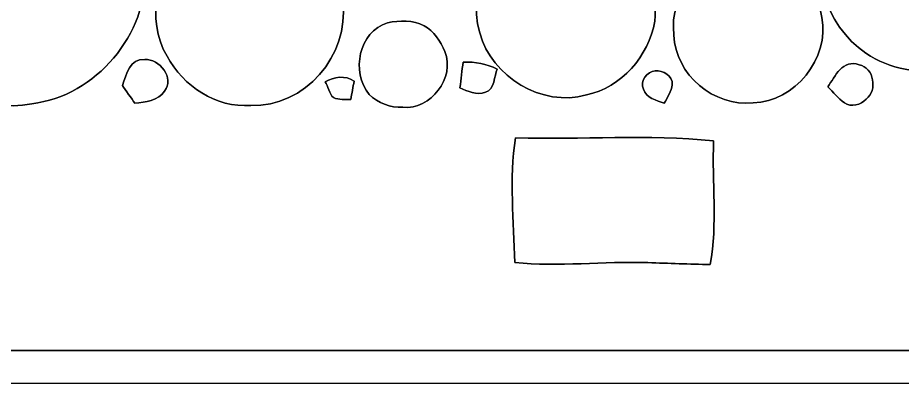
# Model space of a CAD drawing. Header units: centimetres. Extents: x -16.8 to 16.8, y -16.7 to 16.7.
# Drawn here: x -8.9 to 4.46, y -16.67 to -11.15 of the extents above; entities that cross this region are included whole.
import ezdxf

# ---------------------------------------------------------------- set-up
doc = ezdxf.new("R2010")
doc.units = ezdxf.units.CM
doc.header["$MEASUREMENT"] = 0
doc.layers.add('Layer 1', color=7, linetype='Continuous')

msp = doc.modelspace()

# ---------------------------------------------------------------- linework, layer by layer
at = {"layer": 'Layer 1', "color": 7}
for points, knots in [([(-16.77458, 16.66875), (-16.77458, 16.66875), (16.77458, 16.66875), (16.77458, 16.66875), (16.77458, 16.66875), (16.77458, 16.66875), (16.77458, -16.66875), (16.77458, -16.66875), (16.77458, -16.66875), (16.77458, -16.66875), (-16.77458, -16.66875), (-16.77458, -16.66875), (-16.77458, -16.66875), (-16.77458, -16.66875), (-16.77458, 16.66875), (-16.77458, 16.66875), (-16.77458, 16.66875), (-16.77458, 16.66875), (-16.77458, 16.66875), (-16.77458, 16.66875)], [0, 0, 0, 0, 0.16666667, 0.16666667, 0.16666667, 0.16666667, 0.33333333, 0.33333333, 0.33333333, 0.33333333, 0.5, 0.5, 0.5, 0.5, 0.66666667, 0.66666667, 0.66666667, 0.66666667, 1, 1, 1, 1]), ([(-13.65462, 15.30597), (-14.32278, 15.21848), (-14.89498, 14.59547), (-14.89675, 13.91673), (-14.89675, 13.91673), (-14.91933, 13.38792), (-14.90204, 12.85875), (-14.90486, 12.32958), (-14.90486, 12.32958), (-14.90451, 3.3334), (-14.90557, -5.66279), (-14.90451, -14.65897), (-14.90451, -14.65897), (-14.95884, -15.46613), (-14.23564, -16.22143), (-13.4239, -16.17662), (-13.4239, -16.17662), (-4.66266, -16.17063), (4.09893, -16.18051), (12.86016, -16.17169), (12.86016, -16.17169), (13.65426, -16.17945), (14.36299, -15.4178), (14.27198, -14.62299), (14.27198, -14.62299), (14.2681, -5.21547), (14.26916, 4.19241), (14.27162, 13.59994), (14.27162, 13.59994), (14.28538, 13.99046), (14.23882, 14.41203), (13.98482, 14.72671), (13.98482, 14.72671), (13.69942, 15.18003), (13.12192, 15.35218), (12.61251, 15.32961), (12.61251, 15.32961), (4.43971, 15.32643), (-3.73345, 15.3289), (-11.90625, 15.32819), (-11.90625, 15.32819), (-12.48904, 15.32255), (-13.07289, 15.35218), (-13.65462, 15.30597)], [0, 0, 0, 0, 0.08333333, 0.08333333, 0.08333333, 0.08333333, 0.16666667, 0.16666667, 0.16666667, 0.16666667, 0.25, 0.25, 0.25, 0.25, 0.33333333, 0.33333333, 0.33333333, 0.33333333, 0.41666667, 0.41666667, 0.41666667, 0.41666667, 0.5, 0.5, 0.5, 0.5, 0.58333333, 0.58333333, 0.58333333, 0.58333333, 0.66666667, 0.66666667, 0.66666667, 0.66666667, 0.75, 0.75, 0.75, 0.75, 0.83333333, 0.83333333, 0.83333333, 0.83333333, 1, 1, 1, 1]), ([(-9.38495, -8.51112), (-8.6547, -8.34319), (-7.89411, -8.66634), (-7.41786, -9.21844), (-7.41786, -9.21844), (-7.15786, -9.56592), (-6.98959, -9.99031), (-6.97124, -10.42564), (-6.97124, -10.42564), (-6.9402, -11.39754), (-7.71596, -12.33064), (-8.68998, -12.44635), (-8.68998, -12.44635), (-9.44351, -12.59134), (-10.20974, -12.2107), (-10.66271, -11.61803), (-10.66271, -11.61803), (-10.95693, -11.13261), (-11.1125, -10.52689), (-10.95128, -9.96915), (-10.95128, -9.96915), (-10.81793, -9.58074), (-10.62496, -9.18986), (-10.28876, -8.93833), (-10.28876, -8.93833), (-10.03371, -8.71643), (-9.71091, -8.58732), (-9.38495, -8.51112)], [0, 0, 0, 0, 0.125, 0.125, 0.125, 0.125, 0.25, 0.25, 0.25, 0.25, 0.375, 0.375, 0.375, 0.375, 0.5, 0.5, 0.5, 0.5, 0.625, 0.625, 0.625, 0.625, 0.75, 0.75, 0.75, 0.75, 1, 1, 1, 1]), ([(4.51344, -8.82297), (5.39821, -8.61589), (6.31437, -9.34685), (6.38704, -10.23267), (6.38704, -10.23267), (6.49111, -11.00772), (5.88222, -11.74468), (5.14562, -11.92213), (5.14562, -11.92213), (4.7244, -12.00926), (4.26473, -11.92777), (3.90878, -11.68329), (3.90878, -11.68329), (3.28824, -11.26419), (3.00108, -10.35579), (3.36973, -9.6834), (3.36973, -9.6834), (3.58316, -9.23537), (4.01532, -8.88859), (4.51344, -8.82297)], [0, 0, 0, 0, 0.16666667, 0.16666667, 0.16666667, 0.16666667, 0.33333333, 0.33333333, 0.33333333, 0.33333333, 0.5, 0.5, 0.5, 0.5, 0.66666667, 0.66666667, 0.66666667, 0.66666667, 1, 1, 1, 1]), ([(-5.61058, -9.67211), (-4.85528, -9.53982), (-4.06682, -10.15224), (-3.99521, -10.91389), (-3.99521, -10.91389), (-3.88373, -11.70693), (-4.57024, -12.50597), (-5.37951, -12.47281), (-5.37951, -12.47281), (-5.90973, -12.5095), (-6.40115, -12.18248), (-6.64669, -11.72704), (-6.64669, -11.72704), (-6.97759, -11.16894), (-6.80367, -10.42282), (-6.33201, -10.00266), (-6.33201, -10.00266), (-6.12175, -9.83791), (-5.8734, -9.71973), (-5.61058, -9.67211)], [0, 0, 0, 0, 0.16666667, 0.16666667, 0.16666667, 0.16666667, 0.33333333, 0.33333333, 0.33333333, 0.33333333, 0.5, 0.5, 0.5, 0.5, 0.66666667, 0.66666667, 0.66666667, 0.66666667, 1, 1, 1, 1]), ([(-0.84878, -9.70351), (-0.45332, -9.61778), (-0.05009, -9.76418), (0.25823, -10.00795), (0.25823, -10.00795), (0.58491, -10.30711), (0.75636, -10.75902), (0.72214, -11.2014), (0.72214, -11.2014), (0.62371, -11.72633), (0.22084, -12.2047), (-0.31397, -12.31441), (-0.31397, -12.31441), (-0.98601, -12.50456), (-1.74237, -12.03643), (-1.92546, -11.37849), (-1.92546, -11.37849), (-2.15124, -10.64824), (-1.61572, -9.7857), (-0.84878, -9.70351)], [0, 0, 0, 0, 0.16666667, 0.16666667, 0.16666667, 0.16666667, 0.33333333, 0.33333333, 0.33333333, 0.33333333, 0.5, 0.5, 0.5, 0.5, 0.66666667, 0.66666667, 0.66666667, 0.66666667, 1, 1, 1, 1]), ([(2.07998, -10.19528), (2.6483, -10.14624), (3.15101, -10.59886), (3.2445, -11.14566), (3.2445, -11.14566), (3.35915, -11.76232), (2.83422, -12.42272), (2.2038, -12.43189), (2.2038, -12.43189), (1.61537, -12.49927), (1.02658, -12.00538), (1.0093, -11.4113), (1.0093, -11.4113), (0.91828, -10.79429), (1.46967, -10.19951), (2.07998, -10.19528)], [0, 0, 0, 0, 0.2, 0.2, 0.2, 0.2, 0.4, 0.4, 0.4, 0.4, 0.6, 0.6, 0.6, 0.6, 1, 1, 1, 1]), ([(-3.31576, -11.22327), (-3.13514, -11.19117), (-2.93299, -11.17741), (-2.76578, -11.26807), (-2.76578, -11.26807), (-2.61267, -11.34886), (-2.5206, -11.50585), (-2.45145, -11.65895), (-2.45145, -11.65895), (-2.28988, -12.05406), (-2.66418, -12.54266), (-3.08681, -12.50103), (-3.08681, -12.50103), (-3.27448, -12.5095), (-3.45969, -12.43542), (-3.59481, -12.30771), (-3.59481, -12.30771), (-3.86786, -11.96375), (-3.75673, -11.36332), (-3.31576, -11.22327)], [0, 0, 0, 0, 0.16666667, 0.16666667, 0.16666667, 0.16666667, 0.33333333, 0.33333333, 0.33333333, 0.33333333, 0.5, 0.5, 0.5, 0.5, 0.66666667, 0.66666667, 0.66666667, 0.66666667, 1, 1, 1, 1]), ([(-6.98218, -11.77925), (-6.76028, -11.7602), (-6.52851, -12.06324), (-6.6862, -12.25621), (-6.6862, -12.25621), (-6.77898, -12.40578), (-6.97512, -12.41707), (-7.13105, -12.43894), (-7.13105, -12.43894), (-7.17868, -12.37192), (-7.27428, -12.23786), (-7.3219, -12.17119), (-7.3219, -12.17119), (-7.25699, -12.00926), (-7.21713, -11.75667), (-6.98218, -11.77925)], [0, 0, 0, 0, 0.2, 0.2, 0.2, 0.2, 0.4, 0.4, 0.4, 0.4, 0.6, 0.6, 0.6, 0.6, 1, 1, 1, 1]), ([(-2.17346, -11.817), (-1.99531, -11.81417), (-1.82033, -11.84275), (-1.65876, -11.92283), (-1.65876, -11.92283), (-1.70744, -12.0269), (-1.6951, -12.22904), (-1.83903, -12.27384), (-1.83903, -12.27384), (-1.97414, -12.32253), (-2.10467, -12.2615), (-2.2225, -12.20435), (-2.2225, -12.20435), (-2.20945, -12.07311), (-2.19251, -11.94647), (-2.17346, -11.817)], [0, 0, 0, 0, 0.2, 0.2, 0.2, 0.2, 0.4, 0.4, 0.4, 0.4, 0.6, 0.6, 0.6, 0.6, 1, 1, 1, 1]), ([(3.3341, -12.19165), (3.43958, -12.03007), (3.56094, -11.77078), (3.80365, -11.85933), (3.80365, -11.85933), (4.03296, -11.89955), (4.08728, -12.24562), (3.90913, -12.37686), (3.90913, -12.37686), (3.83258, -12.4647), (3.68194, -12.50456), (3.58211, -12.43436), (3.58211, -12.43436), (3.4865, -12.36839), (3.41771, -12.26855), (3.3341, -12.19165)], [0, 0, 0, 0, 0.2, 0.2, 0.2, 0.2, 0.4, 0.4, 0.4, 0.4, 0.6, 0.6, 0.6, 0.6, 1, 1, 1, 1]), ([(-4.25909, -12.11792), (-4.12044, -12.03643), (-3.96099, -12.01561), (-3.82023, -12.10416), (-3.82023, -12.10416), (-3.83858, -12.19659), (-3.85586, -12.28972), (-3.87174, -12.38321), (-3.87174, -12.38321), (-3.95852, -12.38003), (-4.0513, -12.39202), (-4.13279, -12.35428), (-4.13279, -12.35428), (-4.20088, -12.29924), (-4.21358, -12.17471), (-4.25909, -12.11792)], [0, 0, 0, 0, 0.2, 0.2, 0.2, 0.2, 0.4, 0.4, 0.4, 0.4, 0.6, 0.6, 0.6, 0.6, 1, 1, 1, 1]), ([(0.54857, -12.22657), (0.48472, -12.10592), (0.60325, -11.96199), (0.72602, -11.94752), (0.72602, -11.94752), (0.84667, -11.94188), (0.98954, -12.02373), (0.9839, -12.15884), (0.9839, -12.15884), (0.97261, -12.26185), (0.9084, -12.34899), (0.86254, -12.4393), (0.86254, -12.4393), (0.74789, -12.39449), (0.58632, -12.36839), (0.54857, -12.22657)], [0, 0, 0, 0, 0.2, 0.2, 0.2, 0.2, 0.4, 0.4, 0.4, 0.4, 0.6, 0.6, 0.6, 0.6, 1, 1, 1, 1]), ([(-1.38183, -12.96141), (-0.38594, -12.99422), (0.6163, -12.90637), (1.60831, -13.00692), (1.60831, -13.00692), (1.57798, -13.62745), (1.67076, -14.2621), (1.55646, -14.87664), (1.55646, -14.87664), (1.24284, -14.86923), (0.92992, -14.85759), (0.61666, -14.84665), (0.61666, -14.84665), (-0.05433, -14.82302), (-0.72672, -14.91262), (-1.39665, -14.84559), (-1.39665, -14.84559), (-1.40511, -14.218), (-1.48555, -13.58371), (-1.38183, -12.96141)], [0, 0, 0, 0, 0.16666667, 0.16666667, 0.16666667, 0.16666667, 0.33333333, 0.33333333, 0.33333333, 0.33333333, 0.5, 0.5, 0.5, 0.5, 0.66666667, 0.66666667, 0.66666667, 0.66666667, 1, 1, 1, 1])]:
    msp.add_open_spline(points, degree=3, knots=knots, dxfattribs=at)
at = {"layer": 'Layer 1', "color": 251}
for points, knots in [([(-13.65462, 15.30597), (-13.07289, 15.35218), (-12.48904, 15.32255), (-11.90625, 15.32819), (-11.90625, 15.32819), (-3.73345, 15.3289), (4.43971, 15.32643), (12.61251, 15.32961), (12.61251, 15.32961), (13.12192, 15.35218), (13.69942, 15.18003), (13.98482, 14.72671), (13.98482, 14.72671), (14.23882, 14.41203), (14.28538, 13.99046), (14.27162, 13.59994), (14.27162, 13.59994), (14.26916, 4.19241), (14.2681, -5.21547), (14.27198, -14.62299), (14.27198, -14.62299), (14.36299, -15.4178), (13.65426, -16.17945), (12.86016, -16.17169), (12.86016, -16.17169), (4.09893, -16.18051), (-4.66266, -16.17063), (-13.4239, -16.17662), (-13.4239, -16.17662), (-14.23564, -16.22143), (-14.95884, -15.46613), (-14.90451, -14.65897), (-14.90451, -14.65897), (-14.90557, -5.66279), (-14.90451, 3.3334), (-14.90486, 12.32958), (-14.90486, 12.32958), (-14.90204, 12.85875), (-14.91933, 13.38792), (-14.89675, 13.91673), (-14.89675, 13.91673), (-14.89498, 14.59547), (-14.32278, 15.21848), (-13.65462, 15.30597), (-13.65462, 15.30597), (-13.65462, 15.30597), (-13.65462, 15.30597), (-13.65462, 15.30597)], [0, 0, 0, 0, 0.07692308, 0.07692308, 0.07692308, 0.07692308, 0.15384615, 0.15384615, 0.15384615, 0.15384615, 0.23076923, 0.23076923, 0.23076923, 0.23076923, 0.30769231, 0.30769231, 0.30769231, 0.30769231, 0.38461538, 0.38461538, 0.38461538, 0.38461538, 0.46153846, 0.46153846, 0.46153846, 0.46153846, 0.53846154, 0.53846154, 0.53846154, 0.53846154, 0.61538462, 0.61538462, 0.61538462, 0.61538462, 0.69230769, 0.69230769, 0.69230769, 0.69230769, 0.76923077, 0.76923077, 0.76923077, 0.76923077, 0.84615385, 0.84615385, 0.84615385, 0.84615385, 1, 1, 1, 1]), ([(-9.38495, -8.51112), (-9.71091, -8.58732), (-10.03371, -8.71643), (-10.28876, -8.93833), (-10.28876, -8.93833), (-10.62496, -9.18986), (-10.81793, -9.58074), (-10.95128, -9.96915), (-10.95128, -9.96915), (-11.1125, -10.52689), (-10.95693, -11.13261), (-10.66271, -11.61803), (-10.66271, -11.61803), (-10.20974, -12.2107), (-9.44351, -12.59134), (-8.68998, -12.44635), (-8.68998, -12.44635), (-7.71596, -12.33064), (-6.9402, -11.39754), (-6.97124, -10.42564), (-6.97124, -10.42564), (-6.98959, -9.99031), (-7.15786, -9.56592), (-7.41786, -9.21844), (-7.41786, -9.21844), (-7.89411, -8.66634), (-8.6547, -8.34319), (-9.38495, -8.51112), (-9.38495, -8.51112), (-9.38495, -8.51112), (-9.38495, -8.51112), (-9.38495, -8.51112)], [0, 0, 0, 0, 0.11111111, 0.11111111, 0.11111111, 0.11111111, 0.22222222, 0.22222222, 0.22222222, 0.22222222, 0.33333333, 0.33333333, 0.33333333, 0.33333333, 0.44444444, 0.44444444, 0.44444444, 0.44444444, 0.55555556, 0.55555556, 0.55555556, 0.55555556, 0.66666667, 0.66666667, 0.66666667, 0.66666667, 0.77777778, 0.77777778, 0.77777778, 0.77777778, 1, 1, 1, 1]), ([(4.51344, -8.82297), (4.01532, -8.88859), (3.58316, -9.23537), (3.36973, -9.6834), (3.36973, -9.6834), (3.00108, -10.35579), (3.28824, -11.26419), (3.90878, -11.68329), (3.90878, -11.68329), (4.26473, -11.92777), (4.7244, -12.00926), (5.14562, -11.92213), (5.14562, -11.92213), (5.88222, -11.74468), (6.49111, -11.00772), (6.38704, -10.23267), (6.38704, -10.23267), (6.31437, -9.34685), (5.39821, -8.61589), (4.51344, -8.82297), (4.51344, -8.82297), (4.51344, -8.82297), (4.51344, -8.82297), (4.51344, -8.82297)], [0, 0, 0, 0, 0.14285714, 0.14285714, 0.14285714, 0.14285714, 0.28571429, 0.28571429, 0.28571429, 0.28571429, 0.42857143, 0.42857143, 0.42857143, 0.42857143, 0.57142857, 0.57142857, 0.57142857, 0.57142857, 0.71428571, 0.71428571, 0.71428571, 0.71428571, 1, 1, 1, 1]), ([(-5.61058, -9.67211), (-5.8734, -9.71973), (-6.12175, -9.83791), (-6.33201, -10.00266), (-6.33201, -10.00266), (-6.80367, -10.42282), (-6.97759, -11.16894), (-6.64669, -11.72704), (-6.64669, -11.72704), (-6.40115, -12.18248), (-5.90973, -12.5095), (-5.37951, -12.47281), (-5.37951, -12.47281), (-4.57024, -12.50597), (-3.88373, -11.70693), (-3.99521, -10.91389), (-3.99521, -10.91389), (-4.06682, -10.15224), (-4.85528, -9.53982), (-5.61058, -9.67211), (-5.61058, -9.67211), (-5.61058, -9.67211), (-5.61058, -9.67211), (-5.61058, -9.67211)], [0, 0, 0, 0, 0.14285714, 0.14285714, 0.14285714, 0.14285714, 0.28571429, 0.28571429, 0.28571429, 0.28571429, 0.42857143, 0.42857143, 0.42857143, 0.42857143, 0.57142857, 0.57142857, 0.57142857, 0.57142857, 0.71428571, 0.71428571, 0.71428571, 0.71428571, 1, 1, 1, 1]), ([(-0.84878, -9.70351), (-1.61572, -9.7857), (-2.15124, -10.64824), (-1.92546, -11.37849), (-1.92546, -11.37849), (-1.74237, -12.03643), (-0.98601, -12.50456), (-0.31397, -12.31441), (-0.31397, -12.31441), (0.22084, -12.2047), (0.62371, -11.72633), (0.72214, -11.2014), (0.72214, -11.2014), (0.75636, -10.75902), (0.58491, -10.30711), (0.25823, -10.00795), (0.25823, -10.00795), (-0.05009, -9.76418), (-0.45332, -9.61778), (-0.84878, -9.70351), (-0.84878, -9.70351), (-0.84878, -9.70351), (-0.84878, -9.70351), (-0.84878, -9.70351)], [0, 0, 0, 0, 0.14285714, 0.14285714, 0.14285714, 0.14285714, 0.28571429, 0.28571429, 0.28571429, 0.28571429, 0.42857143, 0.42857143, 0.42857143, 0.42857143, 0.57142857, 0.57142857, 0.57142857, 0.57142857, 0.71428571, 0.71428571, 0.71428571, 0.71428571, 1, 1, 1, 1]), ([(2.07998, -10.19528), (1.46967, -10.19951), (0.91828, -10.79429), (1.0093, -11.4113), (1.0093, -11.4113), (1.02658, -12.00538), (1.61537, -12.49927), (2.2038, -12.43189), (2.2038, -12.43189), (2.83422, -12.42272), (3.35915, -11.76232), (3.2445, -11.14566), (3.2445, -11.14566), (3.15101, -10.59886), (2.6483, -10.14624), (2.07998, -10.19528), (2.07998, -10.19528), (2.07998, -10.19528), (2.07998, -10.19528), (2.07998, -10.19528)], [0, 0, 0, 0, 0.16666667, 0.16666667, 0.16666667, 0.16666667, 0.33333333, 0.33333333, 0.33333333, 0.33333333, 0.5, 0.5, 0.5, 0.5, 0.66666667, 0.66666667, 0.66666667, 0.66666667, 1, 1, 1, 1]), ([(-3.31576, -11.22327), (-3.75673, -11.36332), (-3.86786, -11.96375), (-3.59481, -12.30771), (-3.59481, -12.30771), (-3.45969, -12.43542), (-3.27448, -12.5095), (-3.08681, -12.50103), (-3.08681, -12.50103), (-2.66418, -12.54266), (-2.28988, -12.05406), (-2.45145, -11.65895), (-2.45145, -11.65895), (-2.5206, -11.50585), (-2.61267, -11.34886), (-2.76578, -11.26807), (-2.76578, -11.26807), (-2.93299, -11.17741), (-3.13514, -11.19117), (-3.31576, -11.22327), (-3.31576, -11.22327), (-3.31576, -11.22327), (-3.31576, -11.22327), (-3.31576, -11.22327)], [0, 0, 0, 0, 0.14285714, 0.14285714, 0.14285714, 0.14285714, 0.28571429, 0.28571429, 0.28571429, 0.28571429, 0.42857143, 0.42857143, 0.42857143, 0.42857143, 0.57142857, 0.57142857, 0.57142857, 0.57142857, 0.71428571, 0.71428571, 0.71428571, 0.71428571, 1, 1, 1, 1]), ([(-6.98218, -11.77925), (-7.21713, -11.75667), (-7.25699, -12.00926), (-7.3219, -12.17119), (-7.3219, -12.17119), (-7.27428, -12.23786), (-7.17868, -12.37192), (-7.13105, -12.43894), (-7.13105, -12.43894), (-6.97512, -12.41707), (-6.77898, -12.40578), (-6.6862, -12.25621), (-6.6862, -12.25621), (-6.52851, -12.06324), (-6.76028, -11.7602), (-6.98218, -11.77925), (-6.98218, -11.77925), (-6.98218, -11.77925), (-6.98218, -11.77925), (-6.98218, -11.77925)], [0, 0, 0, 0, 0.16666667, 0.16666667, 0.16666667, 0.16666667, 0.33333333, 0.33333333, 0.33333333, 0.33333333, 0.5, 0.5, 0.5, 0.5, 0.66666667, 0.66666667, 0.66666667, 0.66666667, 1, 1, 1, 1]), ([(-2.17346, -11.817), (-2.19251, -11.94647), (-2.20945, -12.07311), (-2.2225, -12.20435), (-2.2225, -12.20435), (-2.10467, -12.2615), (-1.97414, -12.32253), (-1.83903, -12.27384), (-1.83903, -12.27384), (-1.6951, -12.22904), (-1.70744, -12.0269), (-1.65876, -11.92283), (-1.65876, -11.92283), (-1.82033, -11.84275), (-1.99531, -11.81417), (-2.17346, -11.817), (-2.17346, -11.817), (-2.17346, -11.817), (-2.17346, -11.817), (-2.17346, -11.817)], [0, 0, 0, 0, 0.16666667, 0.16666667, 0.16666667, 0.16666667, 0.33333333, 0.33333333, 0.33333333, 0.33333333, 0.5, 0.5, 0.5, 0.5, 0.66666667, 0.66666667, 0.66666667, 0.66666667, 1, 1, 1, 1]), ([(3.3341, -12.19165), (3.41771, -12.26855), (3.4865, -12.36839), (3.58211, -12.43436), (3.58211, -12.43436), (3.68194, -12.50456), (3.83258, -12.4647), (3.90913, -12.37686), (3.90913, -12.37686), (4.08728, -12.24562), (4.03296, -11.89955), (3.80365, -11.85933), (3.80365, -11.85933), (3.56094, -11.77078), (3.43958, -12.03007), (3.3341, -12.19165), (3.3341, -12.19165), (3.3341, -12.19165), (3.3341, -12.19165), (3.3341, -12.19165)], [0, 0, 0, 0, 0.16666667, 0.16666667, 0.16666667, 0.16666667, 0.33333333, 0.33333333, 0.33333333, 0.33333333, 0.5, 0.5, 0.5, 0.5, 0.66666667, 0.66666667, 0.66666667, 0.66666667, 1, 1, 1, 1]), ([(-4.25909, -12.11792), (-4.21358, -12.17471), (-4.20088, -12.29924), (-4.13279, -12.35428), (-4.13279, -12.35428), (-4.0513, -12.39202), (-3.95852, -12.38003), (-3.87174, -12.38321), (-3.87174, -12.38321), (-3.85586, -12.28972), (-3.83858, -12.19659), (-3.82023, -12.10416), (-3.82023, -12.10416), (-3.96099, -12.01561), (-4.12044, -12.03643), (-4.25909, -12.11792), (-4.25909, -12.11792), (-4.25909, -12.11792), (-4.25909, -12.11792), (-4.25909, -12.11792)], [0, 0, 0, 0, 0.16666667, 0.16666667, 0.16666667, 0.16666667, 0.33333333, 0.33333333, 0.33333333, 0.33333333, 0.5, 0.5, 0.5, 0.5, 0.66666667, 0.66666667, 0.66666667, 0.66666667, 1, 1, 1, 1]), ([(0.54857, -12.22657), (0.58632, -12.36839), (0.74789, -12.39449), (0.86254, -12.4393), (0.86254, -12.4393), (0.9084, -12.34899), (0.97261, -12.26185), (0.9839, -12.15884), (0.9839, -12.15884), (0.98954, -12.02373), (0.84667, -11.94188), (0.72602, -11.94752), (0.72602, -11.94752), (0.60325, -11.96199), (0.48472, -12.10592), (0.54857, -12.22657), (0.54857, -12.22657), (0.54857, -12.22657), (0.54857, -12.22657), (0.54857, -12.22657)], [0, 0, 0, 0, 0.16666667, 0.16666667, 0.16666667, 0.16666667, 0.33333333, 0.33333333, 0.33333333, 0.33333333, 0.5, 0.5, 0.5, 0.5, 0.66666667, 0.66666667, 0.66666667, 0.66666667, 1, 1, 1, 1]), ([(-1.38183, -12.96141), (-1.48555, -13.58371), (-1.40511, -14.218), (-1.39665, -14.84559), (-1.39665, -14.84559), (-0.72672, -14.91262), (-0.05433, -14.82302), (0.61666, -14.84665), (0.61666, -14.84665), (0.92992, -14.85759), (1.24284, -14.86923), (1.55646, -14.87664), (1.55646, -14.87664), (1.67076, -14.2621), (1.57798, -13.62745), (1.60831, -13.00692), (1.60831, -13.00692), (0.6163, -12.90637), (-0.38594, -12.99422), (-1.38183, -12.96141)], [0, 0, 0, 0, 0.16666667, 0.16666667, 0.16666667, 0.16666667, 0.33333333, 0.33333333, 0.33333333, 0.33333333, 0.5, 0.5, 0.5, 0.5, 0.66666667, 0.66666667, 0.66666667, 0.66666667, 1, 1, 1, 1])]:
    msp.add_open_spline(points, degree=3, knots=knots, dxfattribs=at)

doc.saveas('drawing.dxf')
